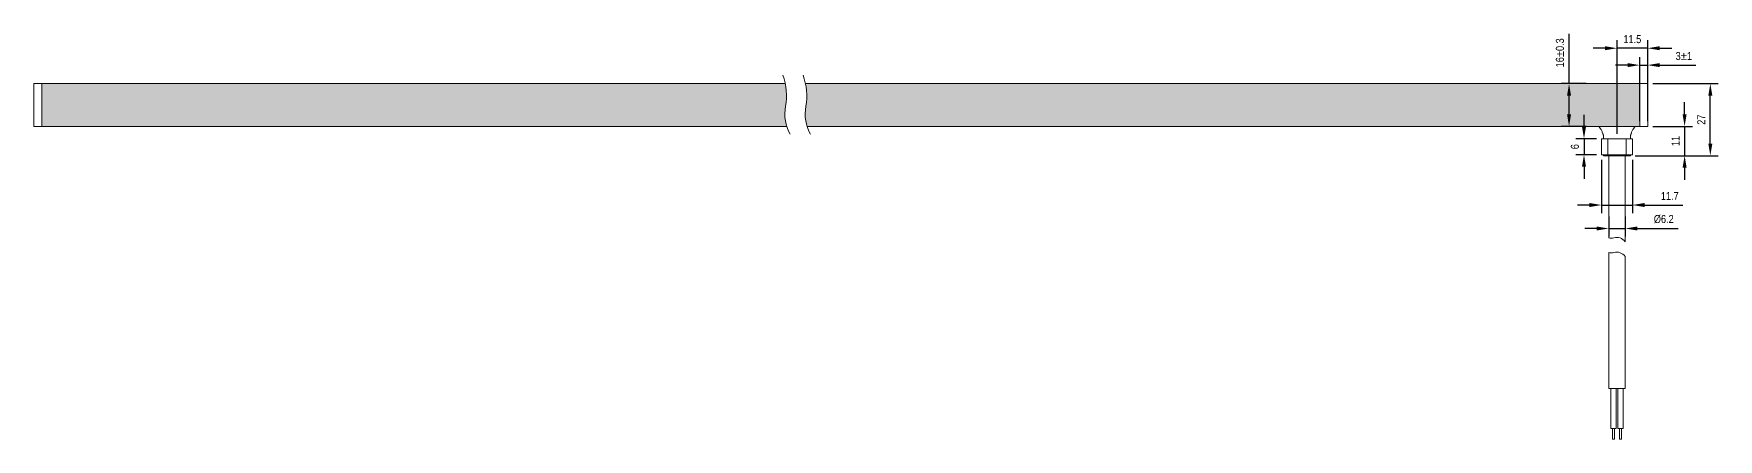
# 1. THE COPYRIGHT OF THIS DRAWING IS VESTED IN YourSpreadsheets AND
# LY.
# Model space of a CAD drawing. Header units: millimetres. Extents: x 2374 to 4177, y -4614 to 869.
# Drawn here: x 2846 to 3477, y -4614 to -4461 of the extents above; entities that cross this region are included whole.
import ezdxf

# ---------------------------------------------------------------- set-up
doc = ezdxf.new("R2010")
doc.units = ezdxf.units.MM
doc.header["$LTSCALE"] = 0.2
doc.layers.add('02___PRT_ALL_AXES', color=7, linetype='Continuous')
doc.styles.get("Standard").update_dxf_attribs({"font": 'ARIALN.TTF'})
doc.dimstyles.new('3', dxfattribs={"dimscale": 3, "dimtxt": 2.5, "dimasz": 2.5, "dimexe": 1.25, "dimexo": 0.625, "dimtad": 1, "dimdec": 1, "dimzin": 9, "dimtxsty": 'Standard', "dimcen": 2.5, "dimclrd": 142, "dimclre": 142, "dimclrt": 142, "dimadec": 0, "dimazin": 0, "dimtfac": 1, "dimtdec": 1, "dimtmove": 0, "dimatfit": 3, "dimfxl": 1, "dimarcsym": 0})

# ---------------------------------------------------------------- blocks, each defined once
blk = doc.blocks.new('*D55')
at = {"color": 142, "lineweight": -2, "transparency": 16777216}
for p, q in [((3452.5, -4480.2), (3477.11, -4480.2)), ((3474.11, -4502.7), (3474.11, -4484.7)), ((3446, -4507.2), (3477.11, -4507.2))]:
    blk.add_line(p, q, dxfattribs=at)
at = {"color": 142, "transparency": 16777216}
for points in [[(3473.36, -4484.7), (3474.86, -4484.7), (3474.11, -4480.2)], [(3473.36, -4502.7), (3474.86, -4502.7), (3474.11, -4507.2)]]:
    blk.add_solid(points, dxfattribs=at)
at = {"layer": 'Defpoints', "color": 0, "transparency": 16777216}
for p in [(3450.63, -4480.2), (3474.11, -4480.2), (3444.13, -4507.2)]:
    blk.add_point(p, dxfattribs=at)
at = {"color": 142, "lineweight": 0, "transparency": 16777216, "insert": (3470.72, -4493.7), "char_height": 3, "attachment_point": 5, "rotation": 90}
blk.add_mtext('27', dxfattribs=at)
blk = doc.blocks.new('*D54')
at = {"color": 142, "lineweight": -2, "transparency": 16777216}
for p, q in [((3447.63, -4494.32), (3447.63, -4470.26)), ((3450.63, -4494.32), (3450.63, -4470.26)), ((3443.13, -4473.26), (3438.63, -4473.26)), ((3447.63, -4473.26), (3450.63, -4473.26)), ((3455.13, -4473.26), (3468.72, -4473.26))]:
    blk.add_line(p, q, dxfattribs=at)
at = {"color": 142, "transparency": 16777216}
for points in [[(3443.13, -4472.51), (3443.13, -4474.01), (3447.63, -4473.26)], [(3455.13, -4472.51), (3455.13, -4474.01), (3450.63, -4473.26)]]:
    blk.add_solid(points, dxfattribs=at)
at = {"layer": 'Defpoints', "color": 0, "transparency": 16777216}
for p in [(3450.63, -4473.26), (3447.63, -4496.2), (3450.63, -4496.2)]:
    blk.add_point(p, dxfattribs=at)
at = {"color": 142, "lineweight": 0, "transparency": 16777216, "insert": (3464.17, -4469.86), "char_height": 3, "attachment_point": 5}
blk.add_mtext('3±1', dxfattribs=at)
blk = doc.blocks.new('*D56')
at = {"color": 142, "lineweight": -2, "transparency": 16777216}
for p, q in [((3426.76, -4496.33), (3426.76, -4491.83)), ((3431.42, -4500.83), (3423.76, -4500.83)), ((3426.76, -4500.83), (3426.76, -4506.83)), ((3431.42, -4506.83), (3423.76, -4506.83)), ((3426.76, -4511.33), (3426.76, -4515.83))]:
    blk.add_line(p, q, dxfattribs=at)
at = {"color": 142, "transparency": 16777216}
for points in [[(3426.01, -4496.33), (3427.51, -4496.33), (3426.76, -4500.83)], [(3426.01, -4511.33), (3427.51, -4511.33), (3426.76, -4506.83)]]:
    blk.add_solid(points, dxfattribs=at)
at = {"layer": 'Defpoints', "color": 0, "transparency": 16777216}
for p in [(3433.3, -4500.83), (3426.76, -4506.83), (3433.3, -4506.83)]:
    blk.add_point(p, dxfattribs=at)
at = {"color": 142, "lineweight": 0, "transparency": 16777216, "insert": (3423.35, -4503.83), "char_height": 3, "attachment_point": 5, "rotation": 90}
blk.add_mtext('6', dxfattribs=at)
blk = doc.blocks.new('*D57')
at = {"color": 142, "lineweight": -2, "transparency": 16777216}
for p, q in [((3439.14, -4498.95), (3439.14, -4463.93)), ((3450.63, -4494.32), (3450.63, -4463.93)), ((3434.64, -4466.93), (3430.14, -4466.93)), ((3450.63, -4466.93), (3439.14, -4466.93)), ((3455.13, -4466.93), (3459.63, -4466.93))]:
    blk.add_line(p, q, dxfattribs=at)
at = {"color": 142, "transparency": 16777216}
for points in [[(3434.64, -4466.18), (3434.64, -4467.68), (3439.14, -4466.93)], [(3455.13, -4466.18), (3455.13, -4467.68), (3450.63, -4466.93)]]:
    blk.add_solid(points, dxfattribs=at)
at = {"layer": 'Defpoints', "color": 0, "transparency": 16777216}
for p in [(3439.14, -4466.93), (3439.14, -4500.83), (3450.63, -4496.2)]:
    blk.add_point(p, dxfattribs=at)
at = {"color": 142, "lineweight": 0, "transparency": 16777216, "insert": (3444.88, -4463.52), "char_height": 3, "attachment_point": 5}
blk.add_mtext('11.5', dxfattribs=at)
blk = doc.blocks.new('*D58')
at = {"color": 142, "lineweight": -2, "transparency": 16777216}
for p, q in [((3436.03, -4530.02), (3436.03, -4537.49)), ((3442.23, -4530.02), (3442.23, -4537.49)), ((3431.53, -4534.49), (3427.03, -4534.49)), ((3436.03, -4534.49), (3442.23, -4534.49)), ((3446.73, -4534.49), (3462.1, -4534.49))]:
    blk.add_line(p, q, dxfattribs=at)
at = {"color": 142, "transparency": 16777216}
for points in [[(3431.53, -4533.74), (3431.53, -4535.24), (3436.03, -4534.49)], [(3446.73, -4533.74), (3446.73, -4535.24), (3442.23, -4534.49)]]:
    blk.add_solid(points, dxfattribs=at)
at = {"layer": 'Defpoints', "color": 0, "transparency": 16777216}
for p in [(3436.03, -4528.15), (3442.23, -4528.15), (3442.23, -4534.49)]:
    blk.add_point(p, dxfattribs=at)
at = {"color": 142, "lineweight": 0, "transparency": 16777216, "insert": (3456.66, -4531), "char_height": 3, "attachment_point": 5}
blk.add_mtext('Ø6.2', dxfattribs=at)
blk = doc.blocks.new('*D59')
at = {"color": 142, "lineweight": -2, "transparency": 16777216}
for p, q in [((3433.3, -4508.7), (3433.3, -4528.7)), ((3444.95, -4508.7), (3444.95, -4528.7)), ((3428.8, -4525.7), (3424.3, -4525.7)), ((3433.3, -4525.7), (3444.95, -4525.7)), ((3449.45, -4525.7), (3463.86, -4525.7))]:
    blk.add_line(p, q, dxfattribs=at)
at = {"color": 142, "transparency": 16777216}
for points in [[(3428.8, -4524.95), (3428.8, -4526.45), (3433.3, -4525.7)], [(3449.45, -4524.95), (3449.45, -4526.45), (3444.95, -4525.7)]]:
    blk.add_solid(points, dxfattribs=at)
at = {"layer": 'Defpoints', "color": 0, "transparency": 16777216}
for p in [(3433.3, -4506.83), (3444.95, -4506.83), (3444.95, -4525.7)]:
    blk.add_point(p, dxfattribs=at)
at = {"color": 142, "lineweight": 0, "transparency": 16777216, "insert": (3458.91, -4522.32), "char_height": 3, "attachment_point": 5}
blk.add_mtext('11.7', dxfattribs=at)
blk = doc.blocks.new('*D60')
at = {"color": 142, "lineweight": -2, "transparency": 16777216}
for p, q in [((3464.47, -4491.7), (3464.47, -4487.2)), ((3452.5, -4496.2), (3467.47, -4496.2)), ((3464.47, -4496.2), (3464.47, -4507.2)), ((3446, -4507.2), (3467.47, -4507.2)), ((3464.47, -4511.7), (3464.47, -4516.2))]:
    blk.add_line(p, q, dxfattribs=at)
at = {"color": 142, "transparency": 16777216}
for points in [[(3463.72, -4491.7), (3465.22, -4491.7), (3464.47, -4496.2)], [(3463.72, -4511.7), (3465.22, -4511.7), (3464.47, -4507.2)]]:
    blk.add_solid(points, dxfattribs=at)
at = {"layer": 'Defpoints', "color": 0, "transparency": 16777216}
for p in [(3450.63, -4496.2), (3444.13, -4507.2), (3464.47, -4507.2)]:
    blk.add_point(p, dxfattribs=at)
at = {"color": 142, "lineweight": 0, "transparency": 16777216, "insert": (3461.09, -4501.7), "char_height": 3, "attachment_point": 5, "rotation": 90}
blk.add_mtext('11', dxfattribs=at)
blk = doc.blocks.new('*D61')
at = {"color": 142, "lineweight": -2, "transparency": 16777216}
for p, q in [((3421.15, -4480.2), (3421.15, -4461.57)), ((3427.61, -4480.2), (3418.15, -4480.2)), ((3421.15, -4491.7), (3421.15, -4484.7)), ((3427.61, -4496.2), (3418.15, -4496.2))]:
    blk.add_line(p, q, dxfattribs=at)
at = {"color": 142, "transparency": 16777216}
for points in [[(3420.4, -4484.7), (3421.9, -4484.7), (3421.15, -4480.2)], [(3420.4, -4491.7), (3421.9, -4491.7), (3421.15, -4496.2)]]:
    blk.add_solid(points, dxfattribs=at)
at = {"layer": 'Defpoints', "color": 0, "transparency": 16777216}
for p in [(3429.49, -4480.2), (3421.15, -4496.2), (3429.49, -4496.2)]:
    blk.add_point(p, dxfattribs=at)
at = {"color": 142, "lineweight": 0, "transparency": 16777216, "insert": (3417.74, -4468.64), "char_height": 3, "attachment_point": 5, "rotation": 90}
blk.add_mtext('16±0.3', dxfattribs=at)

msp = doc.modelspace()

# ---------------------------------------------------------------- hatches: boundary and pattern name
at = {"lineweight": 0}
h = msp.add_hatch(dxfattribs=at)
h.set_pattern_fill('DOTS', color=2)
h.paths.add_polyline_path([(3134.94, -4480.2, -0.09806), (3135.06, -4488.69, 0.123604), (3135.55, -4496.2), (3447.63, -4496.2), (3447.63, -4480.2)])
h.paths.add_polyline_path([(3127.93, -4496.2, -0.123604), (3127.45, -4488.69, 0.09806), (3127.33, -4480.2), (2848.63, -4480.2), (2848.63, -4496.2)])

# ---------------------------------------------------------------- linework, layer by layer
at = {"color": 7, "linetype": 'Continuous', "lineweight": 0}
for p, q in [((3127.33, -4480.2), (2845.63, -4480.2)), ((2845.63, -4480.2), (2845.63, -4496.2)), ((2848.63, -4480.2), (2848.63, -4496.2)), ((3450.63, -4480.2), (3134.94, -4480.2)), ((3447.63, -4480.2), (3447.63, -4496.2)), ((3450.63, -4496.2), (3450.63, -4480.2)), ((2848.63, -4487.6), (2848.63, -4484.32)), ((2848.63, -4492.07), (2848.63, -4488.8)), ((2845.63, -4496.2), (3127.93, -4496.2)), ((3135.55, -4496.2), (3450.63, -4496.2)), ((3434.13, -4500.2), (3434.13, -4500.83)), ((3444.13, -4500.2), (3444.13, -4500.83)), ((3434.13, -4506.83), (3434.13, -4507.2)), ((3444.13, -4506.83), (3444.13, -4507.2))]:
    msp.add_line(p, q, dxfattribs=at)
at = {"lineweight": 0}
for p, q in [((3433.3, -4506.83), (3433.3, -4500.83)), ((3444.95, -4500.83), (3433.33, -4500.83)), ((3435.68, -4506.83), (3435.68, -4500.83)), ((3442.57, -4506.83), (3442.57, -4500.83)), ((3444.95, -4506.83), (3444.95, -4500.83)), ((3444.95, -4506.83), (3433.3, -4506.83))]:
    msp.add_line(p, q, dxfattribs=at)
for centre, radius, start, end in [((3105.94, -4484.75), 21.87, 349.61102, 20.62121), ((3113.55, -4484.75), 21.87, 349.61102, 20.62121), ((3142.64, -4491.48), 15.44, 169.61102, 209.84749), ((3150.25, -4491.48), 15.44, 169.61102, 209.84749), ((3436.97, -4534.68), 3.43, 253.96804, 286.03196), ((3439.01, -4541.78), 3.95, 35.61205, 106.03196), ((3436.97, -4540.2), 3.43, 253.96804, 286.03196), ((3439.01, -4547.3), 3.95, 35.61205, 106.03196)]:
    msp.add_arc(centre, radius, start, end, dxfattribs=at)
at = {"color": 7, "linetype": 'Continuous', "lineweight": 0}
for points in [[(3432.13, -4496.2), (3432.15, -4496.2), (3432.2, -4496.21), (3432.28, -4496.26), (3432.37, -4496.33), (3432.46, -4496.42), (3432.58, -4496.56), (3432.71, -4496.74), (3432.86, -4496.96), (3433, -4497.2), (3433.18, -4497.52), (3433.4, -4497.93), (3433.63, -4498.45), (3433.81, -4498.89), (3433.93, -4499.27), (3434.02, -4499.56), (3434.09, -4499.87), (3434.13, -4500.08), (3434.13, -4500.2)], [(3446.13, -4496.2), (3446.1, -4496.2), (3446.05, -4496.21), (3445.97, -4496.26), (3445.88, -4496.33), (3445.79, -4496.42), (3445.67, -4496.56), (3445.54, -4496.74), (3445.39, -4496.96), (3445.25, -4497.2), (3445.07, -4497.52), (3444.85, -4497.93), (3444.62, -4498.45), (3444.44, -4498.89), (3444.32, -4499.27), (3444.23, -4499.56), (3444.16, -4499.87), (3444.13, -4500.08), (3444.13, -4500.2)]]:
    msp.add_open_spline(points, degree=3, knots=[0, 0, 0, 0, 0.016944, 0.031988, 0.061098, 0.09003, 0.119037, 0.177444, 0.236415, 0.295919, 0.35593, 0.477436, 0.601063, 0.727317, 0.791817, 0.857704, 0.925913, 1, 1, 1, 1], dxfattribs=at)
at = {"layer": '02___PRT_ALL_AXES', "color": 7, "linetype": 'Continuous', "lineweight": 0}
for p, q in [((3434.13, -4507.2), (3444.13, -4507.2)), ((3436.03, -4537.98), (3436.03, -4507.2)), ((3442.23, -4539.48), (3442.23, -4507.2)), ((3436.03, -4594.51), (3436.03, -4543.5)), ((3442.23, -4594.51), (3442.23, -4545)), ((3442.23, -4594.51), (3436.03, -4594.51)), ((3436.83, -4594.51), (3436.83, -4609.51)), ((3438.83, -4594.51), (3438.83, -4609.51)), ((3439.43, -4594.51), (3439.43, -4609.51)), ((3441.43, -4594.51), (3441.43, -4609.51)), ((3436.83, -4609.51), (3438.83, -4609.51)), ((3437.45, -4609.51), (3437.45, -4613.51)), ((3438.2, -4609.51), (3438.2, -4613.51)), ((3439.43, -4609.51), (3441.43, -4609.51)), ((3440.05, -4609.51), (3440.05, -4613.51)), ((3440.8, -4609.51), (3440.8, -4613.51)), ((3437.45, -4613.51), (3438.2, -4613.51)), ((3440.05, -4613.51), (3440.8, -4613.51))]:
    msp.add_line(p, q, dxfattribs=at)

# ---------------------------------------------------------------- dimensions: what is measured, and where the dimension line sits
at = {"lineweight": 0}
dim = msp.add_linear_dim(base=(3421.15, -4496.2), p1=(3429.49, -4480.2), p2=(3429.49, -4496.2), angle=90, text='<>±0.3', dimstyle='3', override={"dimtxt": 1, "dimasz": 1.5, "dimexe": 1, "dimdsep": 46}, dxfattribs=at)
dim.commit()
dim.dimension.update_dxf_attribs({"geometry": '*D61', "text_midpoint": (3421.15, -4468.64), "dimtype": 160})
dim = msp.add_linear_dim(base=(3439.14, -4466.93), p1=(3450.63, -4496.2), p2=(3439.14, -4500.83), dimstyle='3', override={"dimtxt": 1, "dimasz": 1.5, "dimexe": 1, "dimdsep": 46}, dxfattribs=at)
dim.commit()
dim.dimension.update_dxf_attribs({"geometry": '*D57', "text_midpoint": (3444.88, -4463.52)})
for base, p1, p2, text, picture, middle in [((3450.63, -4473.26), (3447.63, -4496.2), (3450.63, -4496.2), '<>±1', '*D54', (3464.17, -4469.86)), ((3442.23, -4534.49), (3436.03, -4528.15), (3442.23, -4528.15), 'Ø<>', '*D58', (3456.66, -4531))]:
    dim = msp.add_linear_dim(base=base, p1=p1, p2=p2, text=text, dimstyle='3', override={"dimtxt": 1, "dimasz": 1.5, "dimexe": 1, "dimdsep": 46}, dxfattribs=at)
    dim.commit()
    dim.dimension.update_dxf_attribs({"geometry": picture, "text_midpoint": middle})
for base, p1, p2, picture, middle in [((3474.11, -4480.2), (3444.13, -4507.2), (3450.63, -4480.2), '*D55', (3470.72, -4493.7)), ((3464.47, -4507.2), (3450.63, -4496.2), (3444.13, -4507.2), '*D60', (3461.09, -4501.7)), ((3426.76, -4506.83), (3433.3, -4500.83), (3433.3, -4506.83), '*D56', (3423.35, -4503.83))]:
    dim = msp.add_linear_dim(base=base, p1=p1, p2=p2, angle=90, dimstyle='3', override={"dimtxt": 1, "dimasz": 1.5, "dimexe": 1, "dimdsep": 46}, dxfattribs=at)
    dim.commit()
    dim.dimension.update_dxf_attribs({"geometry": picture, "text_midpoint": middle})
dim = msp.add_linear_dim(base=(3444.953, -4525.7017), p1=(3433.2973, -4506.8264), p2=(3444.953, -4506.8264), dimstyle='3', override={"dimtxt": 1, "dimasz": 1.5, "dimexe": 1, "dimdsep": 46}, dxfattribs=at)
dim.commit()
dim.dimension.update_dxf_attribs({"geometry": '*D59', "text_midpoint": (3458.9078, -4525.7017), "dimtype": 160})

doc.saveas('drawing.dxf')
